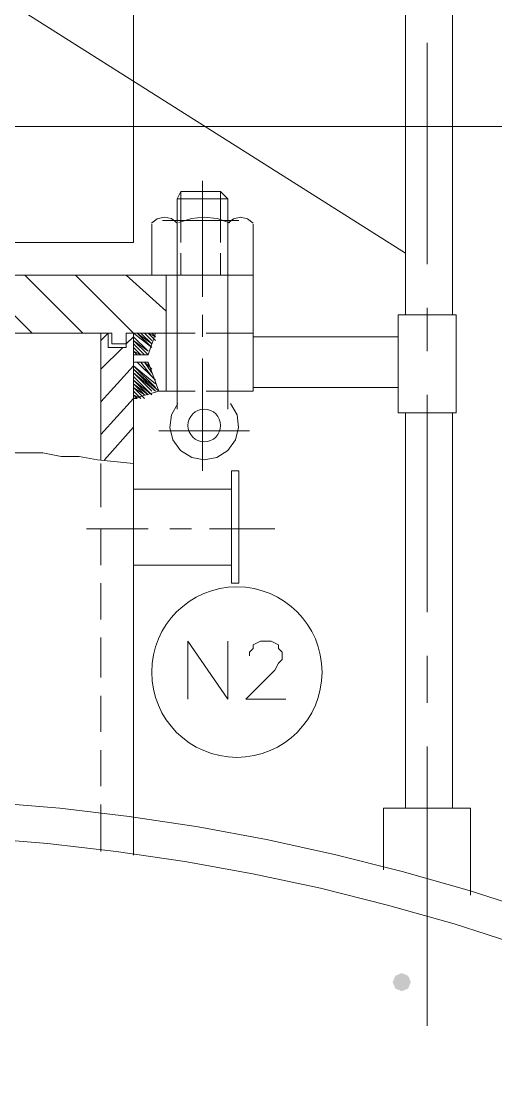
# Model space of a CAD drawing. Header units: millimetres. Extents: x 29 to 95071, y 20 to 67221.
# Drawn here: x 13650 to 14299, y 42360 to 43811 of the extents above; entities that cross this region are included whole.
import ezdxf

# ---------------------------------------------------------------- set-up
doc = ezdxf.new("R2010")
doc.units = ezdxf.units.MM

msp = doc.modelspace()

# ---------------------------------------------------------------- hatches: boundary and pattern name
h = msp.add_hatch(color=7)
h.dxf.hatch_style = 2
h.paths.add_polyline_path([(14170.1, 42484.9), (14161.4, 42488.6), (14157.7, 42497.3), (14161.4, 42506.1), (14170.1, 42509.7), (14178.9, 42506.1), (14182.5, 42497.3), (14178.9, 42488.6)])

# ---------------------------------------------------------------- linework, layer by layer
at = {"color": 7, "lineweight": 0}
for points in [[(13803.3, 43508.5), (13803.3, 46903.7)], [(14239.5, 43409.3), (14239.5, 44251.9), (14175.1, 44251.9), (14175.1, 43409.3)], [(13446.5, 43954.6), (14175.1, 43493.6)], [(14204.8, 43781.1), (14204.8, 43478.7)], [(11726.5, 42908.7), (11726.5, 43667.1), (14745.1, 43667.1), (14745.1, 42908.7)], [(13897.5, 43434.1), (13897.5, 43592.7)], [(13862.8, 43280.5), (13862.8, 43533.2), (13862.8, 43567.9), (13867.8, 43577.9), (13867.8, 43538.2), (13867.8, 43508.5)], [(13922.3, 43577.9), (13867.8, 43577.9)], [(13932.2, 43280.5), (13932.2, 43533.2), (13932.2, 43567.9), (13922.3, 43577.9), (13922.3, 43538.2), (13922.3, 43508.5)], [(13932.2, 43567.9), (13862.8, 43567.9)], [(13862.9, 43534.8), (13855.1, 43541), (13845.4, 43543.2), (13835.7, 43540.9), (13828, 43534.7)], [(13828.1, 43533.2), (13828.1, 43463.9)], [(13947.1, 43538.2), (13843, 43538.2)], [(13934.8, 43535.4), (13917.8, 43541.2), (13900.1, 43543.2), (13882.4, 43541.3), (13865.4, 43535.5)], [(13967, 43534.7), (13959.2, 43540.9), (13949.5, 43543.2), (13939.9, 43540.9), (13932.1, 43534.7)], [(13966.9, 43533.2), (13966.9, 43463.9)], [(13005.3, 43508.5), (13803.3, 43508.5)], [(13867.8, 43493.6), (13867.8, 43463.9)], [(13922.3, 43493.6), (13922.3, 43463.9)], [(13932.2, 43305.2), (13966.9, 43305.2), (13966.9, 43463.9), (12846.7, 43463.9), (12846.7, 43305.2), (12881.4, 43305.2)], [(13585.2, 43463.9), (13664.5, 43384.5)], [(13654.6, 43463.9), (13733.9, 43384.5)], [(13724, 43463.9), (13803.3, 43384.5)], [(13793.4, 43463.9), (13847.9, 43414.3)], [(13847.9, 43305.2), (13847.9, 43463.9)], [(14204.8, 43419.2), (14204.8, 43359.8)], [(13897.5, 43379.6), (13897.5, 43409.3)], [(13887.6, 43384.5), (13862.8, 43384.5), (13793.4, 43384.5), (13793.4, 43369.7), (13773.6, 43369.7), (13773.6, 43384.5), (13040, 43384.5), (13040, 43369.7), (13020.2, 43369.7), (13020.2, 43384.5), (12950.8, 43384.5), (12921.1, 43384.5)], [(13758.7, 43374.6), (13768.6, 43384.5)], [(13758.7, 43384.5), (13758.7, 43211.1)], [(13793.4, 43384.5), (13793.4, 43364.7), (13768.6, 43364.7), (13768.6, 43384.5)], [(13793.4, 43369.7), (13803.3, 43379.6)], [(13803.3, 43384.5), (13828.1, 43364.7)], [(13803.3, 43384.5), (13803.3, 42670.8)], [(13833.1, 43384.5), (13823.2, 43354.8), (13803.3, 43354.8)], [(13803.3, 43379.6), (13823.2, 43359.8)], [(13803.3, 43379.6), (13823.2, 43359.8)], [(13803.3, 43374.6), (13823.2, 43359.8)], [(13803.3, 43374.6), (13823.2, 43354.8)], [(13808.3, 43384.5), (13828.1, 43369.7)], [(13808.3, 43384.5), (13828.1, 43364.7)], [(13813.2, 43384.5), (13828.1, 43369.7)], [(13818.2, 43384.5), (13828.1, 43374.6)], [(13818.2, 43384.5), (13828.1, 43374.6)], [(13823.2, 43384.5), (13833.1, 43379.6)], [(13823.2, 43384.5), (13833.1, 43374.6)], [(13828.1, 43384.5), (13833.1, 43384.5)], [(13828.1, 43384.5), (13833.1, 43379.6)], [(13932.2, 43384.5), (13902.5, 43384.5)], [(13966.9, 43384.5), (13932.2, 43384.5)], [(13966.9, 43379.6), (14165.2, 43379.6)], [(13758.7, 43335), (13788.5, 43364.7)], [(13803.3, 43369.7), (13818.2, 43354.8)], [(13803.3, 43369.7), (13818.2, 43354.8)], [(13803.3, 43364.7), (13813.2, 43354.8)], [(13803.3, 43359.8), (13813.2, 43354.8)], [(13803.3, 43359.8), (13808.3, 43354.8)], [(13803.3, 43354.8), (13808.3, 43354.8)], [(13803.3, 43295.3), (13838, 43305.2), (13823.2, 43344.9), (13803.3, 43344.9)], [(13808.3, 43344.9), (13828.1, 43325.1)], [(13808.3, 43344.9), (13833.1, 43320.1)], [(13813.2, 43344.9), (13828.1, 43325.1)], [(13818.2, 43344.9), (13828.1, 43335)], [(13818.2, 43344.9), (13828.1, 43330)], [(13823.2, 43344.9), (13823.2, 43339.9)], [(13897.5, 43196.2), (13897.5, 43349.9)], [(13758.7, 43290.4), (13803.3, 43339.9)], [(13803.3, 43339.9), (13833.1, 43315.2)], [(13803.3, 43339.9), (13833.1, 43310.2)], [(13803.3, 43335), (13838, 43305.2)], [(13803.3, 43335), (13833.1, 43305.2)], [(13803.3, 43330), (13833.1, 43305.2)], [(13803.3, 43330), (13828.1, 43305.2)], [(13803.3, 43325.1), (13828.1, 43300.3)], [(13803.3, 43320.1), (13828.1, 43300.3)], [(13803.3, 43320.1), (13823.2, 43300.3)], [(13803.3, 43315.2), (13823.2, 43300.3)], [(13803.3, 43315.2), (13818.2, 43300.3)], [(13803.3, 43310.2), (13818.2, 43300.3)], [(13803.3, 43310.2), (13818.2, 43295.3)], [(13803.3, 43305.2), (13813.2, 43295.3)], [(13803.3, 43300.3), (13813.2, 43295.3)], [(13803.3, 43300.3), (13808.3, 43295.3)], [(13887.6, 43305.2), (13862.8, 43305.2), (13838, 43305.2)], [(13932.2, 43305.2), (13902.5, 43305.2)], [(13966.9, 43310.2), (14165.2, 43310.2)], [(14204.8, 43300.3), (14204.8, 43002.9)], [(13758.7, 43245.8), (13803.3, 43295.3)], [(13803.3, 43295.3), (13808.3, 43295.3)], [(13803.3, 43295.3), (13808.3, 43295.3)], [(13863.9, 43288.4), (13855.2, 43272.6), (13853, 43255.4), (13857.2, 43238.5), (13867.7, 43223.9), (13882.9, 43214.3), (13900, 43211.1), (13917.1, 43214.3), (13932.3, 43223.9), (13942.8, 43238.5), (13947, 43255.4), (13944.8, 43272.6), (13936.1, 43288.4)], [(14175.1, 43275.5), (14175.1, 42735.2)], [(14239.5, 43275.5), (14239.5, 42735.2)], [(13763.7, 43211.1), (13803.3, 43255.7)], [(13961.9, 43250.7), (13838, 43250.7)], [(13639.8, 43221), (13654.6, 43221), (13664.5, 43221), (13679.4, 43221), (13704.2, 43216), (13729, 43216), (13753.8, 43211.1), (13803.3, 43206.1)], [(13758.7, 43206.1), (13758.7, 43146.6)], [(13803.3, 43206.1), (13803.3, 43211.1)], [(13937.2, 43171.4), (13803.3, 43171.4)], [(13738.9, 43116.9), (13823.2, 43116.9)], [(13758.7, 43116.9), (13758.7, 43067.3)], [(13852.9, 43116.9), (13882.6, 43116.9)], [(13907.4, 43116.9), (13996.6, 43116.9)], [(13937.2, 43067.3), (13803.3, 43067.3)], [(13758.7, 43042.5), (13758.7, 42993)], [(13758.7, 42968.2), (13758.7, 42913.7)], [(13877.7, 42883.9), (13877.7, 42963.2), (13932.2, 42883.9), (13932.2, 42963.2)], [(13961.9, 42943.4), (13961.9, 42948.4), (13966.9, 42953.3), (13966.9, 42958.3), (13976.8, 42963.2), (13991.7, 42963.2), (14001.6, 42958.3), (14001.6, 42953.3), (14006.5, 42948.4), (14006.5, 42938.5), (14001.6, 42933.5), (13996.6, 42923.6), (13957, 42883.9), (14011.5, 42883.9)], [(14204.8, 42943.4), (14204.8, 42879)], [(13758.7, 42888.9), (13758.7, 42839.3)], [(13758.7, 42814.5), (13758.7, 42765)], [(14204.8, 42819.5), (14204.8, 42437.8)], [(14791.1, 42403.4), (14705.8, 42447.1), (14619.2, 42488), (14531.5, 42526), (14442.7, 42561.1), (14352.9, 42593.3), (14262.2, 42622.5), (14170.6, 42648.7), (14078.3, 42672), (13985.3, 42692.3), (13891.6, 42709.5), (13797.4, 42723.8), (13702.7, 42735), (13607.5, 42743.1), (13512.1, 42748.1), (13416.4, 42750.1), (13320.4, 42748.9)], [(13758.7, 42740.2), (13758.7, 42675.8)], [(14145.3, 42651), (14145.3, 42735.2), (14264.3, 42735.2), (14264.3, 42616.3)], [(14204.8, 42606.4), (14204.8, 42705.5)], [(14767.6, 42359.8), (14682.7, 42403.2), (14596.7, 42443.8), (14509.5, 42481.5), (14421.2, 42516.2), (14332, 42548), (14241.8, 42576.9), (14150.8, 42602.7), (14059, 42625.6), (13966.5, 42645.5), (13873.4, 42662.3), (13779.7, 42676.1), (13685.6, 42686.9), (13591, 42694.5), (13496.2, 42699.1), (13401, 42700.5), (13305.7, 42698.9)]]:
    msp.add_lwpolyline(points, dxfattribs=at)
for points in [[(14244.5, 43275.5), (14165.2, 43275.5), (14165.2, 43409.3), (14244.5, 43409.3)], [(13947.1, 43196.2), (13947.1, 43042.5), (13937.2, 43042.5), (13937.2, 43196.2)]]:
    msp.add_lwpolyline(points, close=True, dxfattribs=at)
for centre, radius in [((13900, 43258.2), 22.3), ((13944.6, 42921.1), 116.5)]:
    msp.add_circle(centre, radius, dxfattribs=at)

doc.saveas('drawing.dxf')
